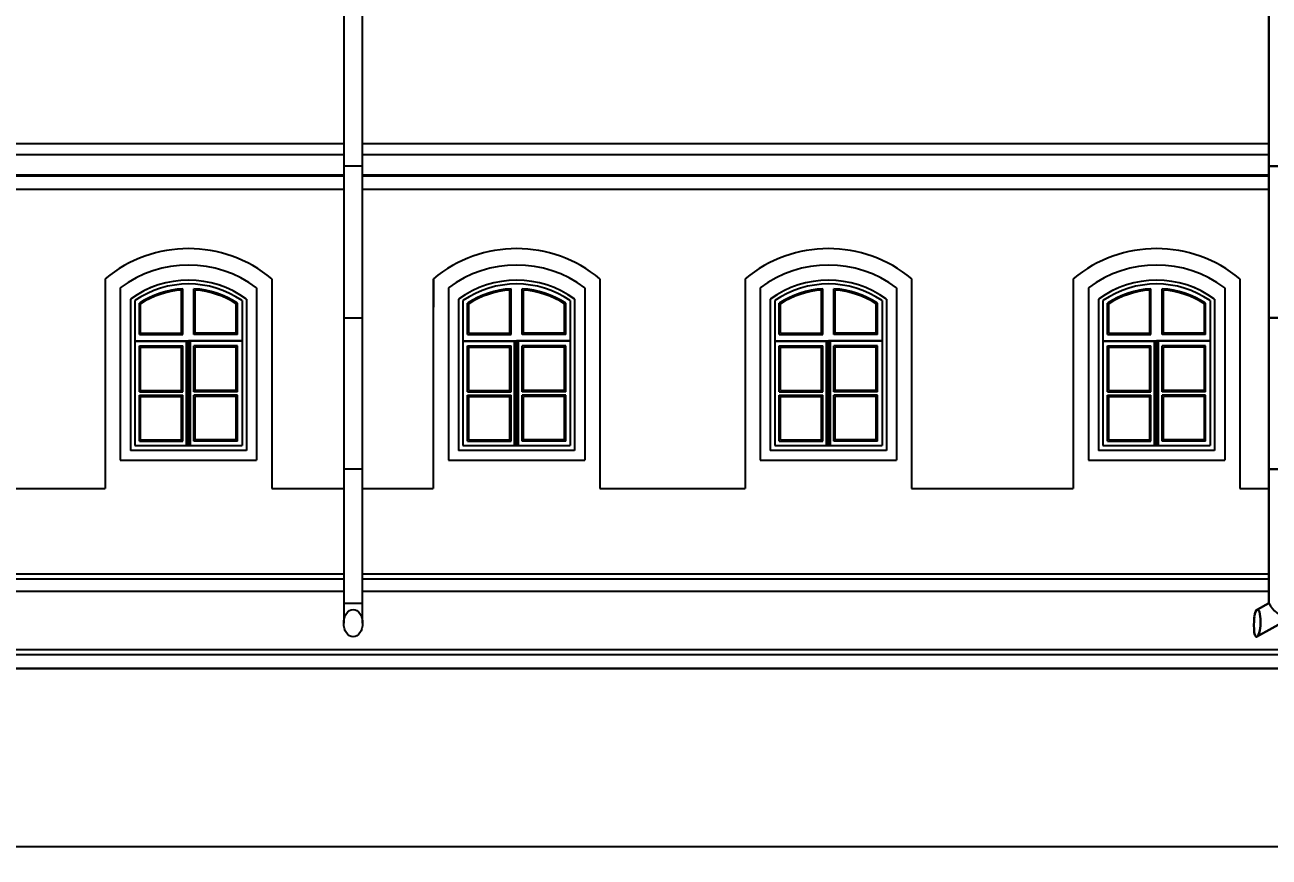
# Model space of a CAD drawing. Header units: millimetres. Extents: x 60 to 102290, y 34 to 65730.
# Drawn here: x 12138 to 21996, y 49877 to 56469 of the extents above; entities that cross this region are included whole.
import ezdxf

# ---------------------------------------------------------------- set-up
doc = ezdxf.new("R2010")
doc.units = ezdxf.units.MM
doc.layers.add('dim', color=4, linetype='Continuous')
doc.styles.add('GOST 2.304', font='romanc.shx', dxfattribs={"oblique": 15})
doc.dimstyles.new('SPDS', dxfattribs={"dimscale": 100, "dimtxt": 2.5, "dimasz": 1.5, "dimexe": 0.75, "dimexo": 0.625, "dimtad": 1, "dimdec": 0, "dimrnd": 0.001, "dimtxsty": 'GOST 2.304', "dimblk": 'ARCHTICK', "dimcen": 2.5, "dimdle": 0.75, "dimadec": 0, "dimazin": 2, "dimtfac": 0.75, "dimtdec": 0, "dimtmove": 1, "dimatfit": 3, "dimfxl": 1.25, "dimtolj": 1, "dimarcsym": 0})

# ---------------------------------------------------------------- blocks, each defined once
blk = doc.blocks.new('129')
at = {"lineweight": 25, "ltscale": 100}
blk.add_line((210661.8, 160223.1), (210511.8, 160223.1), dxfattribs=at)
at = {"lineweight": 30, "ltscale": 100}
for p, q in [((211009.7, 159114), (211359.7, 159114)), ((211009.7, 157914), (211359.7, 157914)), ((211009.7, 156714), (211359.7, 156714)), ((211009.7, 155514), (211229.7, 155514)), ((211009.7, 154314), (211359.7, 154314)), ((211009.7, 153114), (211359.7, 153114))]:
    blk.add_line(p, q, dxfattribs=at)
at = {"lineweight": 25, "ltscale": 100}
for points in [[(210396.8, 160463.1), (210396.8, 160363.1), (210776.8, 160363.1), (210776.8, 160461.5)], [(210511.8, 160223.1), (210396.8, 160363.1), (210396.8, 160461.5), (210776.8, 160461.5), (210776.8, 160363.1), (210661.8, 160223.1), (210511.8, 160223.1)]]:
    blk.add_lwpolyline(points, dxfattribs=at)
at = {"lineweight": 30, "ltscale": 100}
for points in [[(210921.2, 152003.9), (211009.7, 152053.1), (211009.7, 152415), (211009.7, 155829.6), (211009.7, 155829.6), (211009.7, 155829.6), (211009.7, 155829.6), (211009.7, 159816.5), (210511.8, 160087.9), (210511.8, 160223.1), (210396.8, 160363.1), (210396.8, 160461.5), (210776.8, 160461.5), (210776.8, 160363.1), (210661.8, 160223.1), (210661.8, 160149.1), (211159.7, 159877.7), (211159.7, 155786.5), (211159.7, 155786.5), (211159.7, 155786.5), (211159.7, 155786.5), (211159.7, 152390.4), (211159.7, 151923.7), (210913.3, 151786.5)], [(211199.7, 160211.2), (210785.5, 159938.7)]]:
    blk.add_lwpolyline(points, dxfattribs=at)
at = {"lineweight": 25, "ltscale": 100}
for centre, radius, start, end in [((210528.9, 160260.5), 173.4, 264.337, 320.04633), ((211014.3, 160019.5), 203.1, 268.68608, 315.69726), ((211267.6, 152200.4), 297, 209.72721, 248.6919)]:
    blk.add_arc(centre, radius, start, end, dxfattribs=at)
at = {"lineweight": 30, "ltscale": 100}
for centre, radius, start, end in [((211516.3, 151881.8), 624.2, 173.81398, 185.26819), ((210574.2, 151905.8), 369.7, 346.33122, 9.56729)]:
    blk.add_arc(centre, radius, start, end, dxfattribs=at)
blk.add_ellipse((210917, 151929), major_axis=(4.3, 74.9), ratio=0.306968, start_param=-1.017227, end_param=1.316959, dxfattribs=at)
at = {"lineweight": 30, "ltscale": 100, "extrusion": (0, 0, -1)}
blk.add_ellipse((210916.8, 151861.4), major_axis=(4.3, 74.9), ratio=0.306968, start_param=2.163889, end_param=4.180241, dxfattribs=at)
blk = doc.blocks.new('_ArchTick')
at = {"color": 0, "linetype": 'ByBlock', "const_width": 0.15}
blk.add_lwpolyline([(-0.5, -0.5), (0.5, 0.5)], dxfattribs=at)
blk = doc.blocks.new('*D5')
at = {"layer": 'Defpoints', "color": 0, "ltscale": 100, "transparency": 16777216}
for p in [(44579.6, 50883), (7379.6, 50856.3), (44579.6, 49960.4)]:
    blk.add_point(p, dxfattribs=at)
at = {"layer": 'dim', "color": 0, "lineweight": -2, "ltscale": 100, "transparency": 16777216}
for p, q in [((7379.6, 50793.8), (7379.6, 49885.4)), ((44579.6, 50820.5), (44579.6, 49885.4)), ((7304.6, 49960.4), (44654.6, 49960.4))]:
    blk.add_line(p, q, dxfattribs=at)
at = {"layer": 'dim', "color": 0, "lineweight": -2, "ltscale": 100, "transparency": 16777216, "xscale": 150, "yscale": 150, "zscale": 150, "rotation": 180}
blk.add_blockref('_ArchTick', (7379.6, 49960.4), dxfattribs=at)
at = {"layer": 'dim', "color": 0, "lineweight": -2, "ltscale": 100, "transparency": 16777216, "xscale": 150, "yscale": 150, "zscale": 150}
blk.add_blockref('_ArchTick', (44579.6, 49960.4), dxfattribs=at)
at = {"layer": 'dim', "color": 0, "ltscale": 100, "transparency": 16777216, "insert": (25979.6, 50147.9), "char_height": 250, "attachment_point": 5, "style": 'GOST 2.304'}
blk.add_mtext('\\A1;37200', dxfattribs=at)

msp = doc.modelspace()

# ---------------------------------------------------------------- linework, layer by layer
at = {"ltscale": 100}
for p, q in [((14664.1, 60058.7), (14664.1, 51730.7)), ((14814.1, 51730.7), (14814.1, 60058.7)), ((12010.2, 55528.3), (14658.8, 55528.3)), ((14658.8, 55528.3), (14664.1, 55528.3)), ((14814.1, 55528.3), (17199.1, 55528.3)), ((17028.1, 55528.3), (21993.7, 55528.3)), ((12010.2, 55442.1), (14658.8, 55442.1)), ((14658.8, 55442.1), (14664.1, 55442.1)), ((14814.1, 55442.1), (17199.1, 55442.1)), ((17028.1, 55442.1), (21993.7, 55442.1)), ((14814.1, 55349.5), (14664.1, 55349.5)), ((12010.2, 55282.1), (14658.8, 55282.1)), ((12010.2, 55282.1), (14658.8, 55282.1)), ((14658.8, 55272), (12010.2, 55272)), ((14658.8, 55282.1), (14664.1, 55282.1)), ((14658.8, 55282.1), (14664.1, 55282.1)), ((14664.1, 55272), (14658.8, 55272)), ((14814.1, 55282.1), (17199.1, 55282.1)), ((14814.1, 55282.1), (17199.1, 55282.1)), ((17199.1, 55272), (14814.1, 55272)), ((17028.1, 55282.1), (21993.7, 55282.1)), ((17028.1, 55282.1), (21993.7, 55282.1)), ((21993.7, 55272), (17028.1, 55272)), ((12010.2, 55167), (14658.8, 55167)), ((14658.8, 55167), (14664.1, 55167)), ((14814.1, 55167), (17199.1, 55167)), ((17028.1, 55167), (21993.7, 55167)), ((12774, 54457.9), (12774, 52797)), ((12774.3, 54458.1), (12774.3, 54232)), ((14094, 54457.9), (14094, 52797)), ((15374, 54457.9), (15374, 52797)), ((15374.3, 54458.1), (15374.3, 54232)), ((16694, 54457.9), (16694, 52797)), ((17844, 54457.9), (17844, 52797)), ((17844.3, 54458.1), (17844.3, 54232)), ((19164, 54457.9), (19164, 52797)), ((20444, 54457.9), (20444, 52797)), ((20444.3, 54458.1), (20444.3, 54232)), ((21764, 54457.9), (21764, 52797)), ((12894, 54387.1), (12894, 53022)), ((13974, 54387.1), (13974, 53022)), ((15494, 54387.1), (15494, 53022)), ((16574, 54387.1), (16574, 53022)), ((17964, 54387.1), (17964, 53022)), ((19044, 54387.1), (19044, 53022)), ((20564, 54387.1), (20564, 53022)), ((21644, 54387.1), (21644, 53022)), ((12974, 54297), (12974, 53097)), ((13894, 54297), (13894, 53097)), ((15574, 54297), (15574, 53097)), ((16494, 54297), (16494, 53097)), ((18044, 54297), (18044, 53097)), ((18964, 54297), (18964, 53097)), ((20644, 54297), (20644, 53097)), ((21564, 54297), (21564, 53097)), ((14664.1, 54149.5), (14814.1, 54149.5)), ((13894, 53097), (12974, 53097)), ((16494, 53097), (15574, 53097)), ((18964, 53097), (18044, 53097)), ((21564, 53097), (20644, 53097)), ((12894, 53022), (13974, 53022)), ((14814.1, 52949.5), (14664.1, 52949.5)), ((15494, 53022), (16574, 53022)), ((17964, 53022), (19044, 53022)), ((20564, 53022), (21644, 53022)), ((11708.1, 52797), (12774, 52797)), ((14094, 52797), (14658.8, 52797)), ((14529.3, 52797), (14664.1, 52797)), ((14814.1, 52797), (15374, 52797)), ((16694, 52797), (17199.1, 52797)), ((17049.8, 52797), (17844, 52797)), ((19164, 52797), (20444, 52797)), ((21764, 52797), (21993.7, 52797)), ((12004.8, 52122), (14658.8, 52122)), ((14658.8, 52122), (14664.1, 52122)), ((14814.1, 52122), (17199.1, 52122)), ((17049.8, 52122), (21993.7, 52122)), ((14658.8, 51982), (12004.8, 51982)), ((14664.1, 51982), (14658.8, 51982)), ((17199.1, 51982), (14814.1, 51982)), ((21993.7, 51982), (17049.8, 51982)), ((14664.1, 51888.7), (14814.1, 51888.7)), ((6499.3, 51481.8), (23924.7, 51481.8)), ((6549.3, 51522), (14678.2, 51522)), ((14678.2, 51522), (21937.7, 51522)), ((21925.3, 51522), (23924.7, 51522)), ((48277.5, 51372), (3667.2, 51372)), ((6499.3, 51372), (45459.6, 51372)), ((6549.3, 51372), (23624.7, 51372))]:
    msp.add_line(p, q, dxfattribs=at)
at = {"ltscale": 4}
for p, q in [((13380, 54027), (13380, 54369)), ((13390, 54017), (13390, 54379.7)), ((13478, 54017), (13478, 54379.7)), ((13488, 54027), (13488, 54369)), ((15980, 54027), (15980, 54369)), ((15990, 54017), (15990, 54379.7)), ((16078, 54017), (16078, 54379.7)), ((16088, 54027), (16088, 54369)), ((18450, 54027), (18450, 54369)), ((18460, 54017), (18460, 54379.7)), ((18548, 54017), (18548, 54379.7)), ((18558, 54027), (18558, 54369)), ((21050, 54027), (21050, 54369)), ((21060, 54017), (21060, 54379.7)), ((21148, 54017), (21148, 54379.7)), ((21158, 54027), (21158, 54369)), ((13009, 54285.1), (13009, 53137)), ((13045, 54017), (13045, 54265.8)), ((13055, 54027), (13055, 54260.4)), ((13813, 54027), (13813, 54260.4)), ((13823, 54017), (13823, 54265.8)), ((13859, 54285.1), (13859, 53137)), ((15609, 54285.1), (15609, 53137)), ((15645, 54017), (15645, 54265.8)), ((15655, 54027), (15655, 54260.4)), ((16413, 54027), (16413, 54260.4)), ((16423, 54017), (16423, 54265.8)), ((16459, 54285.1), (16459, 53137)), ((18079, 54285.1), (18079, 53137)), ((18115, 54017), (18115, 54265.8)), ((18125, 54027), (18125, 54260.4)), ((18883, 54027), (18883, 54260.4)), ((18893, 54017), (18893, 54265.8)), ((18929, 54285.1), (18929, 53137)), ((20679, 54285.1), (20679, 53137)), ((20715, 54017), (20715, 54265.8)), ((20725, 54027), (20725, 54260.4)), ((21483, 54027), (21483, 54260.4)), ((21493, 54017), (21493, 54265.8)), ((21529, 54285.1), (21529, 53137)), ((13055, 54027), (13380, 54027)), ((13813, 54027), (13488, 54027)), ((15655, 54027), (15980, 54027)), ((16413, 54027), (16088, 54027)), ((18125, 54027), (18450, 54027)), ((18883, 54027), (18558, 54027)), ((20725, 54027), (21050, 54027)), ((21483, 54027), (21158, 54027)), ((13009, 53966), (13434, 53966)), ((13009, 53964), (13434, 53964)), ((13045, 54017), (13390, 54017)), ((13045, 53563), (13045, 53927)), ((13045, 53927), (13390, 53927)), ((13390, 53563), (13390, 53927)), ((13418, 53137), (13418, 53964)), ((13423.1, 53137), (13423.1, 53964)), ((13429, 53137), (13429, 53964)), ((13859, 53966), (13434, 53966)), ((13859, 53964), (13434, 53964)), ((13439, 53137), (13439, 53964)), ((13444.8, 53137), (13444.8, 53964)), ((13450, 53137), (13450, 53964)), ((13823, 54017), (13478, 54017)), ((13478, 53563), (13478, 53927)), ((13823, 53927), (13478, 53927)), ((13823, 53563), (13823, 53927)), ((15609, 53966), (16034, 53966)), ((15609, 53964), (16034, 53964)), ((15645, 54017), (15990, 54017)), ((15645, 53563), (15645, 53927)), ((15645, 53927), (15990, 53927)), ((15990, 53563), (15990, 53927)), ((16018, 53137), (16018, 53964)), ((16023.1, 53137), (16023.1, 53964)), ((16029, 53137), (16029, 53964)), ((16459, 53966), (16034, 53966)), ((16459, 53964), (16034, 53964)), ((16039, 53137), (16039, 53964)), ((16044.9, 53137), (16044.9, 53964)), ((16050, 53137), (16050, 53964)), ((16423, 54017), (16078, 54017)), ((16078, 53563), (16078, 53927)), ((16423, 53927), (16078, 53927)), ((16423, 53563), (16423, 53927)), ((18079, 53966), (18504, 53966)), ((18079, 53964), (18504, 53964)), ((18115, 54017), (18460, 54017)), ((18115, 53563), (18115, 53927)), ((18115, 53927), (18460, 53927)), ((18460, 53563), (18460, 53927)), ((18488, 53137), (18488, 53964)), ((18493.1, 53137), (18493.1, 53964)), ((18499, 53137), (18499, 53964)), ((18929, 53966), (18504, 53966)), ((18929, 53964), (18504, 53964)), ((18509, 53137), (18509, 53964)), ((18514.9, 53137), (18514.9, 53964)), ((18520, 53137), (18520, 53964)), ((18893, 54017), (18548, 54017)), ((18548, 53563), (18548, 53927)), ((18893, 53927), (18548, 53927)), ((18893, 53563), (18893, 53927)), ((20679, 53966), (21104, 53966)), ((20679, 53964), (21104, 53964)), ((20715, 54017), (21060, 54017)), ((20715, 53563), (20715, 53927)), ((20715, 53927), (21060, 53927)), ((21060, 53563), (21060, 53927)), ((21088, 53137), (21088, 53964)), ((21093.2, 53137), (21093.2, 53964)), ((21099, 53137), (21099, 53964)), ((21529, 53966), (21104, 53966)), ((21529, 53964), (21104, 53964)), ((21109, 53137), (21109, 53964)), ((21114.9, 53137), (21114.9, 53964)), ((21120, 53137), (21120, 53964)), ((21493, 54017), (21148, 54017)), ((21148, 53563), (21148, 53927)), ((21493, 53927), (21148, 53927)), ((21493, 53563), (21493, 53927)), ((13055, 53573), (13055, 53917)), ((13055, 53917), (13380, 53917)), ((13380, 53573), (13380, 53917)), ((13488, 53573), (13488, 53917)), ((13813, 53917), (13488, 53917)), ((13813, 53573), (13813, 53917)), ((15655, 53573), (15655, 53917)), ((15655, 53917), (15980, 53917)), ((15980, 53573), (15980, 53917)), ((16088, 53573), (16088, 53917)), ((16413, 53917), (16088, 53917)), ((16413, 53573), (16413, 53917)), ((18125, 53573), (18125, 53917)), ((18125, 53917), (18450, 53917)), ((18450, 53573), (18450, 53917)), ((18558, 53573), (18558, 53917)), ((18883, 53917), (18558, 53917)), ((18883, 53573), (18883, 53917)), ((20725, 53573), (20725, 53917)), ((20725, 53917), (21050, 53917)), ((21050, 53573), (21050, 53917)), ((21158, 53573), (21158, 53917)), ((21483, 53917), (21158, 53917)), ((21483, 53573), (21483, 53917)), ((13045, 53563), (13390, 53563)), ((13045, 53173), (13045, 53537)), ((13045, 53537), (13390, 53537)), ((13055, 53573), (13380, 53573)), ((13390, 53173), (13390, 53537)), ((13823, 53563), (13478, 53563)), ((13478, 53173), (13478, 53537)), ((13823, 53537), (13478, 53537)), ((13813, 53573), (13488, 53573)), ((13823, 53173), (13823, 53537)), ((15645, 53563), (15990, 53563)), ((15645, 53173), (15645, 53537)), ((15645, 53537), (15990, 53537)), ((15655, 53573), (15980, 53573)), ((15990, 53173), (15990, 53537)), ((16423, 53563), (16078, 53563)), ((16078, 53173), (16078, 53537)), ((16423, 53537), (16078, 53537)), ((16413, 53573), (16088, 53573)), ((16423, 53173), (16423, 53537)), ((18115, 53563), (18460, 53563)), ((18115, 53173), (18115, 53537)), ((18115, 53537), (18460, 53537)), ((18125, 53573), (18450, 53573)), ((18460, 53173), (18460, 53537)), ((18893, 53563), (18548, 53563)), ((18548, 53173), (18548, 53537)), ((18893, 53537), (18548, 53537)), ((18883, 53573), (18558, 53573)), ((18893, 53173), (18893, 53537)), ((20715, 53563), (21060, 53563)), ((20715, 53173), (20715, 53537)), ((20715, 53537), (21060, 53537)), ((20725, 53573), (21050, 53573)), ((21060, 53173), (21060, 53537)), ((21493, 53563), (21148, 53563)), ((21148, 53173), (21148, 53537)), ((21493, 53537), (21148, 53537)), ((21483, 53573), (21158, 53573)), ((21493, 53173), (21493, 53537)), ((13055, 53183), (13055, 53527)), ((13055, 53527), (13380, 53527)), ((13380, 53183), (13380, 53527)), ((13488, 53183), (13488, 53527)), ((13813, 53527), (13488, 53527)), ((13813, 53183), (13813, 53527)), ((15655, 53183), (15655, 53527)), ((15655, 53527), (15980, 53527)), ((15980, 53183), (15980, 53527)), ((16088, 53183), (16088, 53527)), ((16413, 53527), (16088, 53527)), ((16413, 53183), (16413, 53527)), ((18125, 53183), (18125, 53527)), ((18125, 53527), (18450, 53527)), ((18450, 53183), (18450, 53527)), ((18558, 53183), (18558, 53527)), ((18883, 53527), (18558, 53527)), ((18883, 53183), (18883, 53527)), ((20725, 53183), (20725, 53527)), ((20725, 53527), (21050, 53527)), ((21050, 53183), (21050, 53527)), ((21158, 53183), (21158, 53527)), ((21483, 53527), (21158, 53527)), ((21483, 53183), (21483, 53527)), ((13009, 53137), (13859, 53137)), ((13045, 53173), (13390, 53173)), ((13055, 53183), (13380, 53183)), ((13823, 53173), (13478, 53173)), ((13813, 53183), (13488, 53183)), ((15609, 53137), (16459, 53137)), ((15645, 53173), (15990, 53173)), ((15655, 53183), (15980, 53183)), ((16423, 53173), (16078, 53173)), ((16413, 53183), (16088, 53183)), ((18079, 53137), (18929, 53137)), ((18115, 53173), (18460, 53173)), ((18125, 53183), (18450, 53183)), ((18893, 53173), (18548, 53173)), ((18883, 53183), (18558, 53183)), ((20679, 53137), (21529, 53137)), ((20715, 53173), (21060, 53173)), ((20725, 53183), (21050, 53183)), ((21493, 53173), (21148, 53173)), ((21483, 53183), (21158, 53183)), ((12004.8, 52081.8), (14658.8, 52081.8)), ((14658.8, 52081.8), (14664.1, 52081.8)), ((14814.1, 52081.8), (17199.1, 52081.8)), ((17049.8, 52081.8), (21993.7, 52081.8))]:
    msp.add_line(p, q, dxfattribs=at)
at = {"ltscale": 100}
for centre, radius, start, end in [((13434.3, 53667.1), 1030, 50.15027, 129.84973), ((16034.3, 53667.1), 1030, 50.15027, 129.84973), ((18504.3, 53667.1), 1030, 50.15027, 129.84973), ((21104.3, 53667.1), 1030, 50.15027, 129.84973), ((13434.3, 53667.1), 900, 53.13013, 126.86987), ((16034.3, 53667.1), 900, 53.13013, 126.86987), ((18504.3, 53667.1), 900, 53.13013, 126.86987), ((21104.3, 53667.1), 900, 53.13013, 126.86987), ((13434, 53667.1), 780, 53.86119, 126.13881), ((13434.3, 53667.1), 780, 53.86119, 126.13881), ((16034, 53667.1), 780, 53.86119, 126.13881), ((16034.3, 53667.1), 780, 53.86119, 126.13881), ((18504, 53667.1), 780, 53.86119, 126.13881), ((18504.3, 53667.1), 780, 53.86119, 126.13881), ((21104, 53667.1), 780, 53.86119, 126.13881), ((21104.3, 53667.1), 780, 53.86119, 126.13881)]:
    msp.add_arc(centre, radius, start, end, dxfattribs=at)
at = {"ltscale": 4}
for centre, radius, start, end in [((13434, 53667.1), 750, 55.48189, 124.51811), ((16034, 53667.1), 750, 55.48189, 124.51811), ((18504, 53667.1), 750, 55.48189, 124.51811), ((21104, 53667.1), 750, 55.48189, 124.51811), ((13435.3, 53662.7), 718.4, 93.61487, 122.90814), ((13435.3, 53662.5), 708.6, 94.47875, 122.46263), ((13432.7, 53662.7), 718.4, 57.09186, 86.38513), ((13432.6, 53662.5), 708.6, 57.53737, 85.52125), ((16035.3, 53662.7), 718.4, 93.61487, 122.90814), ((16035.3, 53662.5), 708.6, 94.47875, 122.46263), ((16032.7, 53662.7), 718.4, 57.09186, 86.38513), ((16032.7, 53662.5), 708.6, 57.53737, 85.52125), ((18505.3, 53662.7), 718.4, 93.61487, 122.90814), ((18505.4, 53662.5), 708.6, 94.47875, 122.46263), ((18502.7, 53662.7), 718.4, 57.09186, 86.38513), ((18502.7, 53662.5), 708.6, 57.53737, 85.52125), ((21105.3, 53662.7), 718.4, 93.61487, 122.90814), ((21105.4, 53662.5), 708.6, 94.47875, 122.46263), ((21102.7, 53662.7), 718.4, 57.09186, 86.38513), ((21102.7, 53662.5), 708.6, 57.53737, 85.52125)]:
    msp.add_arc(centre, radius, start, end, dxfattribs=at)
at = {"ltscale": 100}
msp.add_ellipse((14739.1, 51730.7), major_axis=(0, 108.7), ratio=0.689997, dxfattribs=at)

# ---------------------------------------------------------------- block references
at = {"xscale": 1.000008334555589, "yscale": 1.000008334555589, "zscale": 1.000008334555589}
msp.add_blockref('129', (-189017.7, -100165.8), dxfattribs=at)

# ---------------------------------------------------------------- dimensions: what is measured, and where the dimension line sits
at = {"layer": 'dim', "ltscale": 100}
dim = msp.add_linear_dim(base=(44579.6, 49960.4), p1=(7379.6, 50856.3), p2=(44579.6, 50883), dimstyle='SPDS', dxfattribs=at)
dim.commit()
dim.dimension.update_dxf_attribs({"geometry": '*D5', "text_midpoint": (25979.6, 50147.9)})

doc.saveas('drawing.dxf')
